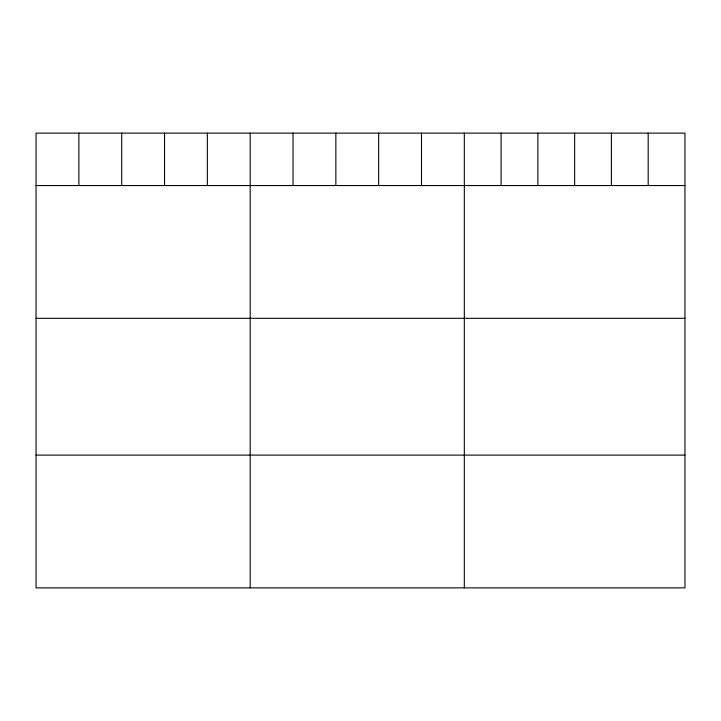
<?xml version="1.0" encoding="UTF-8"?>
<svg xmlns="http://www.w3.org/2000/svg" width="721" height="721" viewBox="0 0 721 721"><rect width="100%" height="100%" fill="white"/><g stroke="black" fill="none" stroke-linecap="round" stroke-linejoin="round"><path stroke-width="1.08" d="M684.95 185.54L684.95 587.876L36.05 587.876L36.05 133.124L684.95 133.124L684.95 185.54L36.05 185.54M36.05 318.312L684.95 318.312M36.05 455.104L684.95 455.104M648.179 133.124L648.179 185.54M611.408 133.124L611.408 185.54M574.637 133.124L574.637 185.54M537.866 133.124L537.866 185.54M501.095 133.124L501.095 185.54M464.324 133.124L464.324 587.876M421.497 133.124L421.497 185.54M378.669 133.124L378.669 185.54M335.842 133.124L335.842 185.54M293.014 133.124L293.014 185.54M250.187 133.124L250.187 587.876M207.36 133.124L207.36 185.54M164.532 133.124L164.532 185.54M121.705 133.124L121.705 185.54M78.877 133.124L78.877 185.54"/></g></svg>
